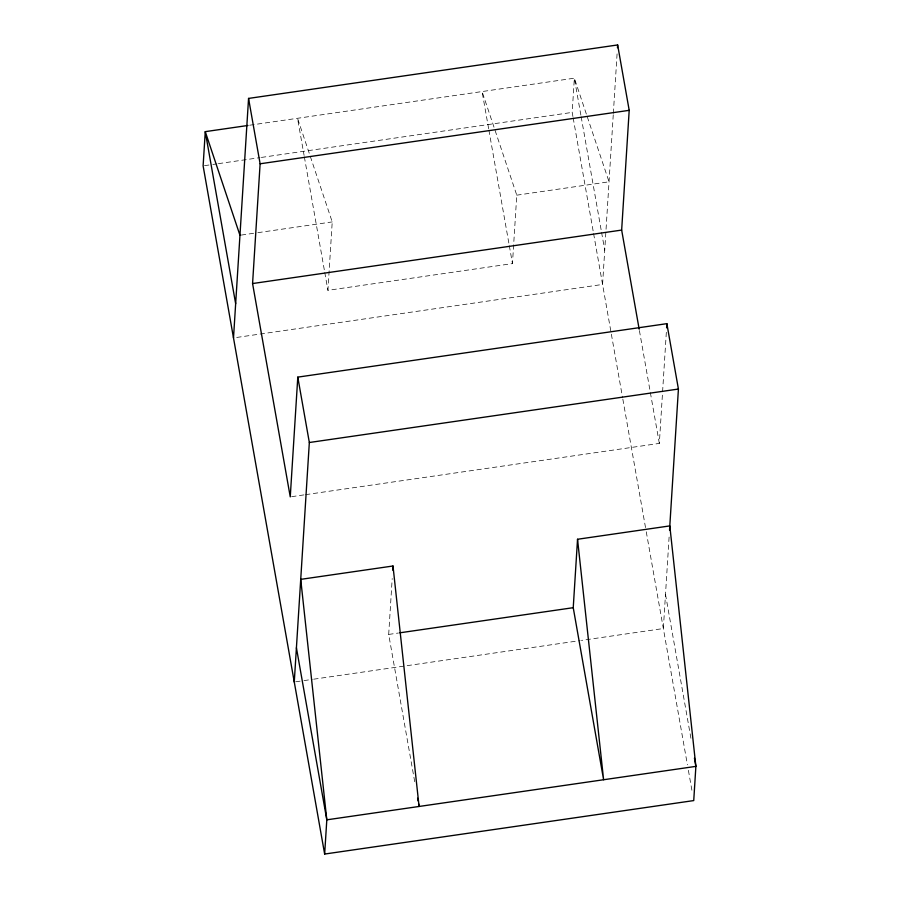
<?xml version="1.0" encoding="UTF-8"?>
<svg xmlns="http://www.w3.org/2000/svg" width="899" height="899" viewBox="0 0 899 899"><rect width="100%" height="100%" fill="white"/><g stroke="black" fill="none" stroke-linecap="round" stroke-linejoin="round"><path stroke-width="0.67" stroke-dasharray="4.5 3.37" d="M488.64 128.714L482.078 91.552L516.768 195.173L512.464 263.598L327.921 290.332L332.225 221.907L297.535 118.286L304.098 155.448M414.697 781.692L388.694 634.424L392.2 578.563M572.921 116.533L572.191 112.397L574.349 78.191L249.338 125.264M613.253 114.78L602.577 284.444L234.886 337.709M613.343 113.375L617.119 53.333M305.514 494.664L659.338 443.409L666.35 332.023M669.103 537.074L663.35 628.536L581.484 640.403M204.5 165.663L211.434 164.652M212.827 164.461L216.985 163.854M218.378 163.652L260.002 157.628M261.384 157.426L572.191 112.397M241.337 235.066L256.485 232.875M257.856 232.672L332.225 221.907M516.768 195.173L609.039 181.8L586.8 115.387M291.647 496.675L304.132 494.866M388.694 634.424L398.403 633.02M295.659 681.802L302.592 680.801M303.986 680.599L312.301 679.386M313.695 679.194L580.102 640.605M586.35 114.049L574.349 78.191L580.911 115.353M639.403 330.551L659.338 443.409M581.159 116.724L601.33 230.964M601.577 232.335L604.735 250.237M665.496 594.329L691.028 738.843M573.169 117.904L593.34 232.144M593.587 233.526L611.118 332.81M611.365 334.192L622.591 397.763M622.838 399.145L646.021 530.421M646.269 531.803L687.409 764.802M688.387 770.308L692.275 792.334M488.887 130.097L509.059 244.326M509.306 245.708L512.464 263.598M304.345 156.819L324.517 271.06M324.764 272.442L327.921 290.332"/><path stroke-width="1.35" d="M233.504 337.912L248.562 98.418L617.647 44.95L629.199 110.33L621.659 230.077L639.167 329.18M669.541 530.084L678.419 389.042L666.867 323.662L297.794 377.131L290.253 496.877L252.574 283.545L260.114 163.787L248.562 98.418M294.265 682.004L309.335 442.51L297.794 377.131M577.54 539.265L603.611 779.736L573.236 607.69L577.54 539.265L669.811 525.904L695.882 766.375L693.736 800.582L324.651 854.05L326.809 819.832L300.727 579.361L392.998 565.999L419.08 806.47L418.586 803.717M392.728 570.191L392.998 565.999M617.467 47.748L617.647 44.95M666.609 327.843L666.867 323.662M247.955 125.467L205.264 131.647L203.118 165.865L324.651 854.05M260.114 163.787L629.199 110.33M252.574 283.545L621.659 230.077M309.335 442.51L678.419 389.042M399.797 632.817L573.236 607.69M239.954 235.268L205.264 131.647L235.65 303.693M694.433 758.115L695.882 766.375L326.809 819.832L296.423 647.786M417.619 798.211L418.102 800.964"/></g></svg>
